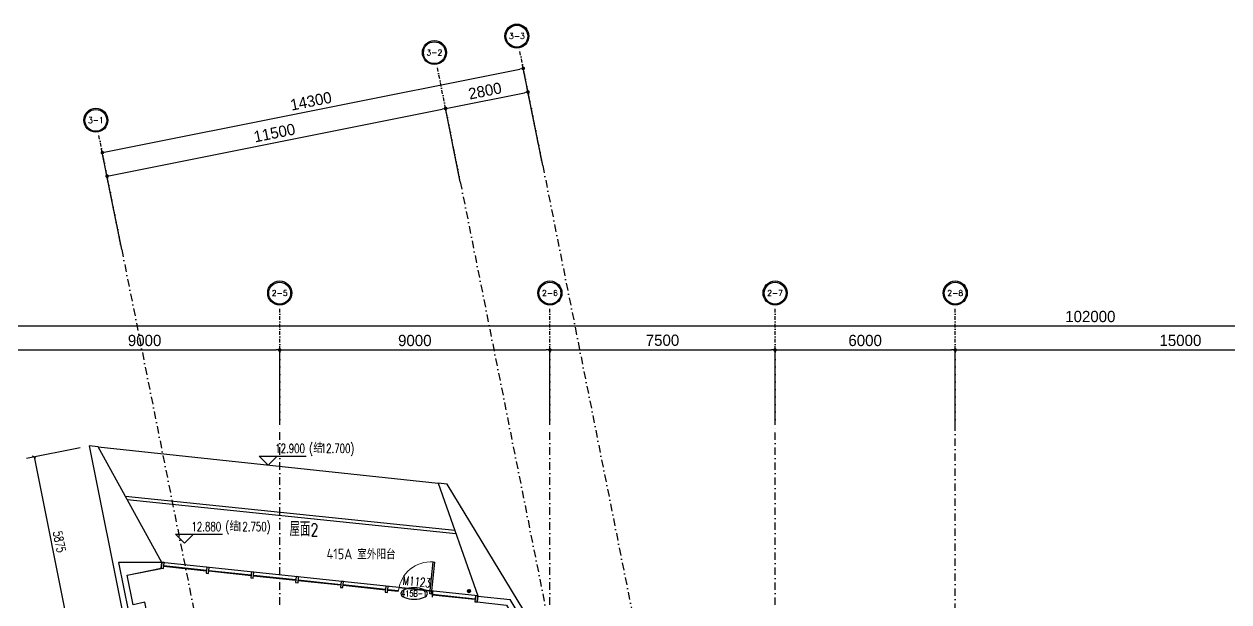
# Model space of a CAD drawing. Extents: x -354516 to 794396, y -401250 to -150594.
# Drawn here: x -327230 to -287101, y -302056 to -282794 of the extents above; entities that cross this region are included whole.
import ezdxf
from ezdxf.enums import TextEntityAlignment as Align

# ---------------------------------------------------------------- set-up
doc = ezdxf.new("R2010")
doc.units = 0
doc.header["$LTSCALE"] = 1000
doc.header["$MEASUREMENT"] = 0
doc.linetypes.add('DASHDOT2', pattern=[0.5, 0.25, -0.125, 0, -0.125])
doc.linetypes.add('DOTE', pattern=[2.42, 2, -0.2, 0.02, -0.2])
doc.layers.add('0-see line', color=8, linetype='Continuous', lineweight=25)
for name, color, linetype in [('3T_BAR', 7, 'Continuous'), ('5', 5, 'Continuous'), ('510p-01$0$Door No.', 252, 'Continuous'), ('AXIS', 35, 'Continuous'), ('AXIS_TEXT', 7, 'Continuous'), ('CURTWALL', 4, 'Continuous'), ('DIM_ELEV', 3, 'Continuous'), ('DOTE', 251, 'DOTE'), ('PIPE', 3, 'Continuous'), ('PUB_DIM', 3, 'Continuous'), ('PUB_TEXT', 7, 'Continuous'), ('SPACE', 251, 'Continuous'), ('SURFACE', 6, 'Continuous'), ('WALL', 2, 'Continuous'), ('WINDOW', 4, 'Continuous'), ('WINDOW_TEXT', 7, 'Continuous'), ('墙体', 7, 'Continuous'), ('房间名字和编号', 252, 'Continuous')]:
    doc.layers.add(name, color=color, linetype=linetype)
doc.styles.add('510p-04$0$_TCH_WINDOW', font='SIMPLEX', dxfattribs={"bigfont": 'GBCBIG'})
doc.styles.add('_TCH_AXIS', font='COMPLEX', dxfattribs={"bigfont": 'GBCBIG'})
doc.styles.add('_TCH_DIM', font='SIMPLEX', dxfattribs={"bigfont": 'GBCBIG'})
doc.styles.add('_TCH_DIM_T3', font='SIMPLEX', dxfattribs={"width": 0.705882, "bigfont": 'GBCBIG'})
doc.styles.add('_TCH_SPACE', font='SIMPLEX', dxfattribs={"bigfont": 'GBCBIG'})
doc.styles.add('_TCH_WINDOW', font='SIMPLEX', dxfattribs={"bigfont": 'GBCBIG'})
doc.styles.add('COMPLEX', font='COMPLEX')
doc.styles.get("Standard").update_dxf_attribs({"font": 'gbenor.shx', "bigfont": 'gbcbig.shx'})
doc.styles.add('Word-n', font='stylu.ttf')
doc.dimstyles.new('1-150', dxfattribs={"dimscale": 150, "dimtxt": 2.5, "dimasz": 0.8, "dimexe": 0.8, "dimexo": 0, "dimgap": 0.8, "dimtad": 1, "dimdec": 0, "dimzin": 0, "dimdsep": 46, "dimtxsty": 'Word-n', "dimblk": 'DOT', "dimcen": 0, "dimclrd": 137, "dimclre": 137, "dimclrt": 35, "dimadec": 4, "dimazin": 0, "dimtfac": 1, "dimtdec": 0, "dimtofl": 0, "dimtmove": 2, "dimatfit": 3, "dimldrblk": 'A', "dimfxl": 0, "dimtolj": 1, "dimtzin": 0, "dimarcsym": 0})
doc.dimstyles.new('_TCH_ARCH&&100', dxfattribs={"dimtxt": 297.5, "dimasz": 100, "dimexe": 250, "dimexo": 300, "dimgap": 126.25, "dimtad": 1, "dimdec": 0, "dimzin": 0, "dimdsep": 46, "dimtxsty": '_TCH_DIM_T3', "dimblk": 'ARCHTICK', "dimcen": 0.09, "dimclrt": 7, "dimazin": 2, "dimtfac": 1, "dimtdec": 0, "dimtix": 1, "dimtmove": 2, "dimatfit": 3, "dimfxl": 0, "dimtolj": 1, "dimtzin": 0, "dimarcsym": 0})

# ---------------------------------------------------------------- blocks, each defined once
blk = doc.blocks.new('_AXISO')
blk.add_circle((0, 0), 0.5)
at = {"layer": 'AXIS_TEXT', "style": 'COMPLEX', "width": 1.041667}
blk.add_attdef('A', text='', height=0.56, dxfattribs=at).set_placement((-0.25, -0.28), (0.25, -0.28), align=Align.FIT)
blk = doc.blocks.new('_Dot')
at = {"color": 0, "linetype": 'ByBlock', "lineweight": -2}
blk.add_line((-0.5, 0), (-1, 0), dxfattribs=at)
at = {"color": 0, "linetype": 'ByBlock', "const_width": 0.5}
blk.add_lwpolyline([(-0.25, 0, 1), (0.25, 0, 1)], format="xyb", close=True, dxfattribs=at)
blk = doc.blocks.new('*D157')
at = {"layer": 'Defpoints', "color": 0}
for p in [(89936, 75887), (-12064, 72587), (89936, 72587)]:
    blk.add_point(p, dxfattribs=at)
at = {"layer": '墙体', "color": 137, "lineweight": -2}
for p, q in [((-12064, 72587), (-12064, 76007)), ((-11944, 75887), (89816, 75887)), ((89936, 72587), (89936, 76007))]:
    blk.add_line(p, q, dxfattribs=at)
at = {"layer": '墙体', "color": 137, "lineweight": -2, "xscale": 120, "yscale": 120, "zscale": 120, "rotation": 180}
blk.add_blockref('_Dot', (-12064, 75887), dxfattribs=at)
at = {"layer": '墙体', "color": 137, "lineweight": -2, "xscale": 120, "yscale": 120, "zscale": 120}
blk.add_blockref('_Dot', (89936, 75887), dxfattribs=at)
at = {"layer": '墙体', "color": 35, "insert": (38936, 76201), "char_height": 375, "attachment_point": 5, "style": 'Word-n'}
blk.add_mtext('\\A1;102000', dxfattribs=at)
blk = doc.blocks.new('A')
at = {"color": 134}
for p, q in [((-0.37, 0), (-2.13, 0)), ((-1.44, 1.15), (-1.09, 1.44)), ((-1.44, 1.15), (-0.37, 0)), ((-1.44, -1.15), (-0.37, 0)), ((-1.09, 1.44), (0, 0)), ((-1.09, -1.44), (0, 0)), ((-1.44, -1.15), (-1.09, -1.44))]:
    blk.add_line(p, q, dxfattribs=at)
for points in [[(-1.44, 1.15), (-1.09, 1.44), (-0.37, 0), (0, 0)], [(-1.44, -1.15), (-1.09, -1.44), (-0.37, 0), (0, 0)]]:
    blk.add_solid(points, dxfattribs=at)
blk = doc.blocks.new('*D161')
at = {"layer": 'Defpoints', "color": 0}
for p in [(11936, 75087), (2936, 72587), (11936, 72587)]:
    blk.add_point(p, dxfattribs=at)
at = {"layer": '墙体', "color": 137, "lineweight": -2}
for p, q in [((2936, 72587), (2936, 75207)), ((3056, 75087), (11816, 75087)), ((11936, 72587), (11936, 75207))]:
    blk.add_line(p, q, dxfattribs=at)
at = {"layer": '墙体', "color": 137, "lineweight": -2, "xscale": 120, "yscale": 120, "zscale": 120, "rotation": 180}
blk.add_blockref('_Dot', (2936, 75087), dxfattribs=at)
at = {"layer": '墙体', "color": 137, "lineweight": -2, "xscale": 120, "yscale": 120, "zscale": 120}
blk.add_blockref('_Dot', (11936, 75087), dxfattribs=at)
at = {"layer": '墙体', "color": 35, "insert": (7436, 75402), "char_height": 375, "attachment_point": 5, "style": 'Word-n'}
blk.add_mtext('\\A1;9000', dxfattribs=at)
blk = doc.blocks.new('*D162')
at = {"layer": 'Defpoints', "color": 0}
for p in [(20936, 75087), (11936, 72587), (20936, 72587)]:
    blk.add_point(p, dxfattribs=at)
at = {"layer": '墙体', "color": 137, "lineweight": -2}
for p, q in [((11936, 72587), (11936, 75207)), ((12056, 75087), (20816, 75087)), ((20936, 72587), (20936, 75207))]:
    blk.add_line(p, q, dxfattribs=at)
at = {"layer": '墙体', "color": 137, "lineweight": -2, "xscale": 120, "yscale": 120, "zscale": 120, "rotation": 180}
blk.add_blockref('_Dot', (11936, 75087), dxfattribs=at)
at = {"layer": '墙体', "color": 137, "lineweight": -2, "xscale": 120, "yscale": 120, "zscale": 120}
blk.add_blockref('_Dot', (20936, 75087), dxfattribs=at)
at = {"layer": '墙体', "color": 35, "insert": (16436, 75402), "char_height": 375, "attachment_point": 5, "style": 'Word-n'}
blk.add_mtext('\\A1;9000', dxfattribs=at)
blk = doc.blocks.new('*D163')
at = {"layer": 'Defpoints', "color": 0}
for p in [(28436, 75087), (20936, 72587), (28436, 72587)]:
    blk.add_point(p, dxfattribs=at)
at = {"layer": '墙体', "color": 137, "lineweight": -2}
for p, q in [((20936, 72587), (20936, 75207)), ((21056, 75087), (28316, 75087)), ((28436, 72587), (28436, 75207))]:
    blk.add_line(p, q, dxfattribs=at)
at = {"layer": '墙体', "color": 137, "lineweight": -2, "xscale": 120, "yscale": 120, "zscale": 120, "rotation": 180}
blk.add_blockref('_Dot', (20936, 75087), dxfattribs=at)
at = {"layer": '墙体', "color": 137, "lineweight": -2, "xscale": 120, "yscale": 120, "zscale": 120}
blk.add_blockref('_Dot', (28436, 75087), dxfattribs=at)
at = {"layer": '墙体', "color": 35, "insert": (24686, 75409), "char_height": 375, "attachment_point": 5, "style": 'Word-n'}
blk.add_mtext('\\A1;7500', dxfattribs=at)
blk = doc.blocks.new('*D164')
at = {"layer": 'Defpoints', "color": 0}
for p in [(34436, 75087), (28436, 72587), (34436, 72587)]:
    blk.add_point(p, dxfattribs=at)
at = {"layer": '墙体', "color": 137, "lineweight": -2}
for p, q in [((28436, 72587), (28436, 75207)), ((28556, 75087), (34316, 75087)), ((34436, 72587), (34436, 75207))]:
    blk.add_line(p, q, dxfattribs=at)
at = {"layer": '墙体', "color": 137, "lineweight": -2, "xscale": 120, "yscale": 120, "zscale": 120, "rotation": 180}
blk.add_blockref('_Dot', (28436, 75087), dxfattribs=at)
at = {"layer": '墙体', "color": 137, "lineweight": -2, "xscale": 120, "yscale": 120, "zscale": 120}
blk.add_blockref('_Dot', (34436, 75087), dxfattribs=at)
at = {"layer": '墙体', "color": 35, "insert": (31436, 75402), "char_height": 375, "attachment_point": 5, "style": 'Word-n'}
blk.add_mtext('\\A1;6000', dxfattribs=at)
blk = doc.blocks.new('*D165')
at = {"layer": 'Defpoints', "color": 0}
for p in [(49436, 75087), (34436, 72587), (49436, 72587)]:
    blk.add_point(p, dxfattribs=at)
at = {"layer": '墙体', "color": 137, "lineweight": -2}
for p, q in [((34436, 72587), (34436, 75207)), ((34556, 75087), (49316, 75087)), ((49436, 72587), (49436, 75207))]:
    blk.add_line(p, q, dxfattribs=at)
at = {"layer": '墙体', "color": 137, "lineweight": -2, "xscale": 120, "yscale": 120, "zscale": 120, "rotation": 180}
blk.add_blockref('_Dot', (34436, 75087), dxfattribs=at)
at = {"layer": '墙体', "color": 137, "lineweight": -2, "xscale": 120, "yscale": 120, "zscale": 120}
blk.add_blockref('_Dot', (49436, 75087), dxfattribs=at)
at = {"layer": '墙体', "color": 35, "insert": (41936, 75404), "char_height": 375, "attachment_point": 5, "style": 'Word-n'}
blk.add_mtext('\\A1;15000', dxfattribs=at)
blk = doc.blocks.new('*D170')
at = {"layer": 'Defpoints', "color": 0}
for p in [(20050, 84472), (20698, 81236), (6675, 78432)]:
    blk.add_point(p, dxfattribs=at)
at = {"layer": '墙体', "color": 137, "lineweight": -2}
for p, q in [((6146, 81691), (19933, 84449)), ((20698, 81236), (20027, 84590)), ((6675, 78432), (6005, 81786))]:
    blk.add_line(p, q, dxfattribs=at)
at = {"layer": '墙体', "color": 137, "lineweight": -2, "xscale": 120, "yscale": 120, "zscale": 120}
for p, rotation in [((20050, 84472), 11.3099324740202), ((6028, 81668), 191.3099324740202)]:
    blk.add_blockref('_Dot', p, dxfattribs=dict(at, rotation=rotation))
at = {"layer": '墙体', "color": 35, "insert": (12977, 83381), "char_height": 375, "attachment_point": 5, "rotation": 11.3099, "style": 'Word-n'}
blk.add_mtext('\\A1;14300', dxfattribs=at)
blk = doc.blocks.new('*D171')
at = {"layer": 'Defpoints', "color": 0}
for p in [(17462, 83139), (17952, 80687), (6675, 78432)]:
    blk.add_point(p, dxfattribs=at)
at = {"layer": '墙体', "color": 137, "lineweight": -2}
for p, q in [((6303, 80907), (17344, 83115)), ((17952, 80687), (17438, 83256)), ((6675, 78432), (6161, 81001))]:
    blk.add_line(p, q, dxfattribs=at)
at = {"layer": '墙体', "color": 137, "lineweight": -2, "xscale": 120, "yscale": 120, "zscale": 120}
for p, rotation in [((17462, 83139), 11.30993247402022), ((6185, 80883), 191.3099324740202)]:
    blk.add_blockref('_Dot', p, dxfattribs=dict(at, rotation=rotation))
at = {"layer": '墙体', "color": 35, "insert": (11761, 82322), "char_height": 375, "attachment_point": 5, "rotation": 11.3099, "style": 'Word-n'}
blk.add_mtext('\\A1;11500', dxfattribs=at)
blk = doc.blocks.new('*D172')
at = {"layer": 'Defpoints', "color": 0}
for p in [(20207, 83688), (20698, 81236), (17952, 80687)]:
    blk.add_point(p, dxfattribs=at)
at = {"layer": '墙体', "color": 137, "lineweight": -2}
for p, q in [((17579, 83162), (20090, 83664)), ((20698, 81236), (20184, 83806)), ((17952, 80687), (17438, 83256))]:
    blk.add_line(p, q, dxfattribs=at)
at = {"layer": '墙体', "color": 137, "lineweight": -2, "xscale": 120, "yscale": 120, "zscale": 120}
for p, rotation in [((20207, 83688), 11.30993247402009), ((17462, 83139), 191.3099324740201)]:
    blk.add_blockref('_Dot', p, dxfattribs=dict(at, rotation=rotation))
at = {"layer": '墙体', "color": 35, "insert": (18773, 83723), "char_height": 375, "attachment_point": 5, "rotation": 11.3099, "style": 'Word-n'}
blk.add_mtext('\\A1;2800', dxfattribs=at)
blk = doc.blocks.new('_ArchTick')
at = {"color": 0, "linetype": 'ByBlock', "const_width": 0.4}
blk.add_lwpolyline([(-0.5, -0.5), (0.5, 0.5)], dxfattribs=at)
blk = doc.blocks.new('*D561')
at = {"layer": 'Defpoints', "color": 0}
for p in [(-325064, -296858), (-323912, -302619), (-325746, -302986)]:
    blk.add_point(p, dxfattribs=at)
at = {"layer": 'PUB_DIM', "color": 0, "lineweight": -2}
for p, q in [((-325358, -296917), (-327144, -297274)), ((-326898, -297225), (-325746, -302986)), ((-324206, -302678), (-325991, -303035))]:
    blk.add_line(p, q, dxfattribs=at)
at = {"layer": 'PUB_DIM', "color": 0, "lineweight": -2, "xscale": 100, "yscale": 100, "zscale": 100}
for p, rotation in [((-326898, -297225), 101.3099324825778), ((-325746, -302986), 281.3099324825778)]:
    blk.add_blockref('_ArchTick', p, dxfattribs=dict(at, rotation=rotation))
at = {"layer": 'PUB_DIM', "color": 7, "insert": (-326053, -300051), "char_height": 297.5, "attachment_point": 5, "rotation": 281.3099, "style": '_TCH_DIM_T3'}
blk.add_mtext('\\A1;5875', dxfattribs=at)
blk = doc.blocks.new('$DorLib2D$00000001')
for p, q in [((0.45, 0.975), (0.5, 0.975)), ((0.45, 0), (0.45, 0.975)), ((0.5, 0), (0.5, 0.975)), ((0.5, 0), (0.45, 0))]:
    blk.add_line(p, q)
at = {"lineweight": 13}
blk.add_arc((0.475, 0), 0.975, 91.4693, 180, dxfattribs=at)
blk = doc.blocks.new('510p-04$0$Door_Tag')
at = {"extrusion": (0, 0, -1)}
blk.add_ellipse((0, 0), major_axis=(443, 1), ratio=0.431859, dxfattribs=at)
at = {"style": '510p-04$0$_TCH_WINDOW', "width": 0.705882}
blk.add_attdef('DOOR_TAG', text='', height=200, dxfattribs=at).set_placement((0, 0), align=Align.MIDDLE_CENTER)
blk = doc.blocks.new('F8D958FG9FF')
at = {"layer": '房间名字和编号'}
for s, height, p in [('415A', 350, (-112067, -347653)), ('室外阳台', 337.6, (-111046, -347653))]:
    blk.add_text(s, height=height, dxfattribs=at).set_placement(p)
blk = doc.blocks.new('GRID')
at = {"layer": '5', "color": 250, "ltscale": 2}
for centre in [(19834.6, 85545.1), (17089, 84996), (5812.3, 82740.6), (11936.4, 76980.7), (20936.4, 76980.7), (28436.4, 76980.7), (34436.4, 76980.7)]:
    blk.add_circle(centre, 364.6, dxfattribs=at)
at = {"layer": '墙体', "color": 35, "linetype": 'DASHDOT2', "ltscale": 0.5}
for p, q in [((20697.5, 81236.4), (19913.1, 85158.7)), ((17951.9, 80687.3), (17167.4, 84609.6)), ((6675.2, 78432), (5890.8, 82354.3)), ((11936.4, 72586.5), (11936.4, 76586.5)), ((20936.4, 72586.5), (20936.4, 76586.5)), ((28436.4, 72586.5), (28436.4, 76586.5)), ((34436.4, 72586.5), (34436.4, 76586.5))]:
    blk.add_line(p, q, dxfattribs=at)
at = {"layer": '墙体', "color": 250, "linetype": 'DASHDOT2', "lineweight": -3}
for p, q in [((20697.5, 81236.4), (37415.8, -2355.2)), ((17951.9, 80687.3), (34670.2, -2904.3)), ((6675.2, 78432), (23393.5, -5159.7)), ((11936.4, 36586.5), (11936.4, 72586.5)), ((20936.4, 36586.5), (20936.4, 72586.5)), ((28436.4, 54586.5), (28436.4, 72586.5)), ((34436.4, 51886.5), (34436.4, 72586.5))]:
    blk.add_line(p, q, dxfattribs=at)
at = {"layer": 'AXIS'}
ref = blk.add_blockref('_AXISO', (19834.6, 85551), dxfattribs=dict(at, xscale=800, yscale=800, zscale=800))
ref.add_attrib('A', '3-3', dxfattribs={"layer": 'AXIS_TEXT', "height": 187.78, "style": '_TCH_AXIS'}).set_placement((19570.8, 85457.1), (20098.4, 85457.1), align=Align.FIT)
ref = blk.add_blockref('_AXISO', (17089, 85001.8), dxfattribs=dict(at, xscale=800, yscale=800, zscale=800))
ref.add_attrib('A', '3-2', dxfattribs={"layer": 'AXIS_TEXT', "height": 187.78, "style": '_TCH_AXIS'}).set_placement((16825.2, 84908), (17352.8, 84908), align=Align.FIT)
ref = blk.add_blockref('_AXISO', (5812.3, 82746.5), dxfattribs=dict(at, xscale=800, yscale=800, zscale=800))
ref.add_attrib('A', '3-1', dxfattribs={"layer": 'AXIS_TEXT', "height": 202.97, "style": '_TCH_AXIS'}).set_placement((5551.3, 82645), (6073.3, 82645), align=Align.FIT)
ref = blk.add_blockref('_AXISO', (11936.4, 76986.5), dxfattribs=dict(at, xscale=800, yscale=800, zscale=800))
ref.add_attrib('A', '2-5', dxfattribs={"layer": 'AXIS_TEXT', "height": 185, "style": '_TCH_AXIS'}).set_placement((11672.1, 76894), (12200.7, 76894), align=Align.FIT)
ref = blk.add_blockref('_AXISO', (20936.4, 76986.5), dxfattribs=dict(at, xscale=800, yscale=800, zscale=800))
ref.add_attrib('A', '2-6', dxfattribs={"layer": 'AXIS_TEXT', "height": 185, "style": '_TCH_AXIS'}).set_placement((20672.1, 76894), (21200.7, 76894), align=Align.FIT)
ref = blk.add_blockref('_AXISO', (28436.4, 76986.5), dxfattribs=dict(at, xscale=800, yscale=800, zscale=800))
ref.add_attrib('A', '2-7', dxfattribs={"layer": 'AXIS_TEXT', "height": 185, "style": '_TCH_AXIS'}).set_placement((28172.1, 76894), (28700.7, 76894), align=Align.FIT)
ref = blk.add_blockref('_AXISO', (34436.4, 76986.5), dxfattribs=dict(at, xscale=800, yscale=800, zscale=800))
ref.add_attrib('A', '2-8', dxfattribs={"layer": 'AXIS_TEXT', "height": 185, "style": '_TCH_AXIS'}).set_placement((34172.1, 76894), (34700.7, 76894), align=Align.FIT)
at = {"layer": '墙体', "color": 137}
for p1, p2, distance, picture, middle in [((6675.2, 78432), (20697.5, 81236.4), 3300, '*D170', (12977, 83381.2)), ((17951.9, 80687.3), (20697.5, 81236.4), 2500, '*D172', (18772.6, 83722.5)), ((6675.2, 78432), (17951.9, 80687.3), 2500, '*D171', (11761.1, 82321.9)), ((-12063.6, 72586.5), (89936.4, 72586.5), 3300, '*D157', (38936.4, 76200.8)), ((2936.4, 72586.5), (11936.4, 72586.5), 2500, '*D161', (7436.4, 75401.6)), ((11936.4, 72586.5), (20936.4, 72586.5), 2500, '*D162', (16436.4, 75401.6)), ((20936.4, 72586.5), (28436.4, 72586.5), 2500, '*D163', (24686.4, 75408.9)), ((28436.4, 72586.5), (34436.4, 72586.5), 2500, '*D164', (31436.4, 75402.4)), ((34436.4, 72586.5), (49436.4, 72586.5), 2500, '*D165', (41936.4, 75403.5))]:
    dim = blk.add_aligned_dim(p1=p1, p2=p2, distance=distance, dimstyle='1-150', dxfattribs=at)
    dim.commit()
    dim.dimension.update_dxf_attribs({"geometry": picture, "text_midpoint": middle})

msp = doc.modelspace()

# ---------------------------------------------------------------- hatches: boundary and pattern name
at = {"layer": 'PIPE'}
h = msp.add_hatch(dxfattribs=at)
h.set_pattern_fill('ANSI31', color=256, scale=25)
h.set_pattern_definition([(45, (-305864.204, 157191.94), (-28.0633004, 28.0633004), [])])
edge = h.paths.add_edge_path()
edge.add_arc((-312410.7, -301694.1), 55, 0, 360)

# ---------------------------------------------------------------- linework, layer by layer
at = {"layer": '0-see line'}
msp.add_lwpolyline([(-324766, -296889.8), (-313433.2, -298097.2)], dxfattribs=at)
at = {"layer": '3T_BAR'}
for p, q in [((-322639.6, -300737.2), (-322660.8, -300936.1)), ((-322660.8, -300936.1), (-322581.2, -300944.5)), ((-322560, -300745.6), (-322639.6, -300737.2)), ((-322581.2, -300944.5), (-322560, -300745.6)), ((-321148, -300896), (-321169.2, -301094.9)), ((-321068.5, -300904.5), (-321148, -300896)), ((-321089.6, -301103.3), (-321068.5, -300904.5)), ((-321169.2, -301094.9), (-321089.6, -301103.3)), ((-319656.5, -301054.8), (-319677.6, -301253.7)), ((-319677.6, -301253.7), (-319598.1, -301262.2)), ((-319576.9, -301063.3), (-319656.5, -301054.8)), ((-319598.1, -301262.2), (-319576.9, -301063.3)), ((-318164.9, -301213.6), (-318186.1, -301412.5)), ((-318085.3, -301222.1), (-318164.9, -301213.6)), ((-318106.5, -301421), (-318085.3, -301222.1)), ((-318186.1, -301412.5), (-318106.5, -301421)), ((-316673.3, -301372.4), (-316694.5, -301571.3)), ((-316694.5, -301571.3), (-316614.9, -301579.8)), ((-316593.8, -301380.9), (-316673.3, -301372.4)), ((-316614.9, -301579.8), (-316593.8, -301380.9)), ((-315181.7, -301531.3), (-315202.9, -301730.1)), ((-315202.9, -301730.1), (-315123.4, -301738.6)), ((-315102.2, -301539.7), (-315181.7, -301531.3)), ((-315123.4, -301738.6), (-315102.2, -301539.7)), ((-313610.6, -301698.5), (-313650.4, -301694.3)), ((-313631.8, -301897.4), (-313610.6, -301698.5)), ((-312198.6, -301848.9), (-312219.8, -302047.8)), ((-312219.8, -302047.8), (-312140.2, -302056.2)), ((-312119.1, -301857.4), (-312198.6, -301848.9)), ((-312140.2, -302056.2), (-312119.1, -301857.4))]:
    msp.add_line(p, q, dxfattribs=at)
at = {"layer": 'CURTWALL'}
for p, q in [((-312119.3, -301857.3), (-322639.8, -300737.2)), ((-322572.7, -300865), (-321160.7, -301015.3)), ((-322570.6, -300845.1), (-321158.6, -300995.4)), ((-321081.2, -301023.8), (-319669.2, -301174.1)), ((-321079.1, -301003.9), (-319667, -301154.2)), ((-319589.6, -301182.6), (-318177.6, -301332.9)), ((-319587.5, -301162.7), (-318175.5, -301313.1)), ((-318098, -301341.4), (-316686, -301491.8)), ((-318095.9, -301321.5), (-316683.9, -301471.9)), ((-316606.5, -301500.2), (-315194.5, -301650.6)), ((-316604.4, -301480.3), (-315192.3, -301630.7)), ((-315114.9, -301659), (-314756.9, -301697.2)), ((-315112.8, -301639.2), (-314754.8, -301677.3)), ((-313623.3, -301817.9), (-312211.3, -301968.2)), ((-313621.2, -301798), (-312209.2, -301948.3))]:
    msp.add_line(p, q, dxfattribs=at)
at = {"layer": 'DIM_ELEV'}
for p, q in [((-319099.6, -297493.5), (-319399.6, -297193.5)), ((-319399.6, -297193.5), (-317834.6, -297193.5)), ((-319099.6, -297493.5), (-318799.6, -297193.5)), ((-321890.6, -300100.3), (-322190.6, -299800.3)), ((-322190.6, -299800.3), (-320625.6, -299800.3)), ((-321890.6, -300100.3), (-321590.6, -299800.3))]:
    msp.add_line(p, q, dxfattribs=at)
at = {"layer": 'PIPE'}
msp.add_circle((-312410.7, -301694.1), 55, dxfattribs=at)
at = {"layer": 'SURFACE', "color": 252}
for points in [[(-323857.5, -298533.6), (-312884.7, -299666.8)], [(-323798.6, -298640.2), (-312848.3, -299771.1)]]:
    msp.add_lwpolyline(points, dxfattribs=at)
at = {"layer": 'WALL', "color": 0}
for p in [(-312119.1, -301862.8), (-304603.5, -312585.6)]:
    msp.add_line(p, (-311037.3, -301978.2), dxfattribs=at)
at = {"layer": 'WALL'}
for points in [[(-324766, -296889.8), (-325064.3, -296858.1), (-323912.4, -302618.6), (-323127.9, -302461.8), (-323206.3, -302069.8), (-323598.4, -302148.3), (-323795.3, -301163.4), (-322660.9, -300935.8), (-322639.8, -300736.9)], [(-312119.2, -301857.4), (-312140.4, -302056.2), (-311157, -302166.6), (-304803.5, -312641.5), (-304803.5, -313558.1), (-304374.4, -313558.1), (-304374.4, -312965.6), (-304374.4, -312574.3), (-313135, -298128.8), (-313433.2, -298097.2)]]:
    msp.add_lwpolyline(points, close=True, dxfattribs=at)
at = {"layer": 'WALL', "color": 0}
msp.add_lwpolyline([(-322639.6, -300737.2), (-324084.6, -300737), (-323755.3, -302383.6), (-323363, -302305.1), (-323323.8, -302501.3), (-323127.7, -302462), (-323206.1, -302069.8), (-323598.4, -302148.3), (-323795.3, -301163.4), (-322659.3, -300936.5), (-322638, -300737.3)], dxfattribs=at)
at = {"layer": 'WINDOW'}
msp.add_line((-314744.2, -301577.8), (-313650.4, -301694.3), dxfattribs=at)

# ---------------------------------------------------------------- block references
at = {"layer": '510p-01$0$Door No.'}
msp.add_blockref('510p-04$0$Door_Tag', (-314236.8, -301776.3), dxfattribs=at).add_auto_attribs({'DOOR_TAG': '415B-1'})
at = {"layer": 'DOTE'}
msp.add_blockref('GRID', (-330652.1, -368744.6), dxfattribs=at)
at = {"layer": 'WINDOW'}
ref = msp.add_blockref('$DorLib2D$00000001', (-314207.9, -301735.5), dxfattribs=dict(at, xscale=1100, yscale=1100, zscale=1100, rotation=353.9223401723447))
ref.add_attrib('A', 'M1123', (-314633.3, -301480.3), dxfattribs={"layer": 'WINDOW_TEXT', "height": 297.5, "rotation": 353.92234, "style": '_TCH_WINDOW', "width": 0.705882})
at = {"layer": '房间名字和编号'}
msp.add_blockref('F8D958FG9FF', (-205088.9, 47019.9), dxfattribs=at)

# ---------------------------------------------------------------- texts
at = {"layer": 'PUB_TEXT', "style": '_TCH_DIM', "width": 0.705882}
for s, p in [('12.900', (-318864.6, -297088.5)), ('(', (-317734.6, -297088.5)), ('12.700)', (-317348.9, -297088.5)), ('(', (-320525.6, -299695.3)), ('12.750)', (-320139.8, -299695.3)), ('12.880', (-321655.6, -299695.3))]:
    msp.add_text(s, height=297.5, dxfattribs=at).set_placement(p)
at = {"layer": 'PUB_TEXT', "style": '_TCH_DIM'}
for p in [(-317594.6, -297088.5), (-320385.6, -299695.3)]:
    msp.add_text('结', height=337.6, dxfattribs=at).set_placement(p)
at = {"layer": 'SPACE', "style": '_TCH_SPACE'}
msp.add_text('屋面', height=482.27, dxfattribs=at).set_placement((-318390.8, -299866.9))
at = {"layer": 'SPACE', "style": '_TCH_SPACE', "width": 0.705882}
msp.add_text('2', height=425, dxfattribs=at).set_placement((-317688.6, -299866.9))

# ---------------------------------------------------------------- dimensions: what is measured, and where the dimension line sits
at = {"layer": 'PUB_DIM'}
dim = msp.add_aligned_dim(p1=(-325064.3, -296858.1), p2=(-323912.1, -302618.9), distance=-1870.4, dimstyle='_TCH_ARCH&&100', dxfattribs=at)
dim.commit()
dim.dimension.update_dxf_attribs({"geometry": '*D561', "text_midpoint": (-326052.6, -300051.4)})

doc.saveas('drawing.dxf')
